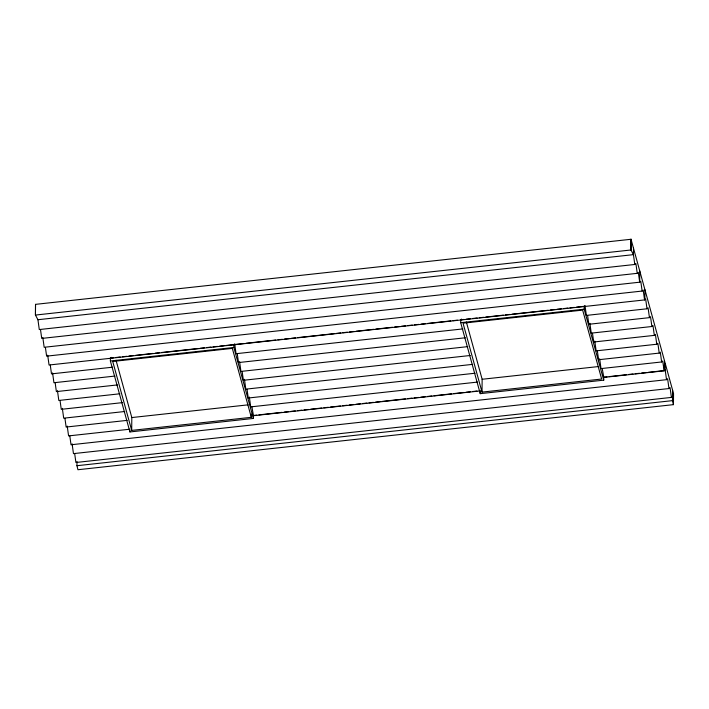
<?xml version="1.0" encoding="UTF-8"?>
<svg xmlns="http://www.w3.org/2000/svg" width="709" height="709" viewBox="0 0 709 709"><rect width="100%" height="100%" fill="white"/><g stroke="black" fill="none" stroke-linecap="round" stroke-linejoin="round"><path stroke-width="1.06" d="M76.989 461.524L76.944 465.716L77.937 469.73L673.453 404.644L673.55 393.637L631.028 239.27L35.521 304.356L35.45 315.062L37.931 319.724L39.287 329.561L634.803 264.475L635.884 263.509L637.24 273.337L41.725 338.423L40.519 329.676M35.521 304.356L35.45 315.062L630.966 249.985L633.438 254.646L634.803 264.475M256.738 415.111L253.432 415.465L253.405 418.443L129.924 431.941L110.374 360.978L110.4 358.089L111.207 357.363M129.924 431.941L129.942 429.955M251.341 414.109L251.314 417.317L131.697 430.39L131.812 417.557L116.037 360.287M253.405 418.443L233.864 347.481L233.89 344.592L234.688 343.865L236.053 353.702L462.888 328.914M607.01 376.825L603.758 377.179L603.731 380.157L480.241 393.655L460.699 322.692L460.726 319.803L461.524 319.077M480.241 393.655L480.268 390.677M482.023 392.104L463.039 323.18L582.647 310.108L601.64 379.031L482.023 392.104L482.138 379.271L466.362 322.01M603.731 380.157L584.181 309.195L584.207 306.306L585.014 305.579L586.37 315.416L647.007 308.787L648.088 307.812L649.444 317.65L588.816 324.279L587.601 315.532M633.5 248.23L633.438 254.646L37.931 319.724M639.784 271.033L639.686 282.2L44.171 347.286L42.806 337.449M644.844 299.677L644.933 289.733M664.475 360.695L664.386 370.559L648.15 372.331M69.81 436.026L71.024 444.765L666.531 379.687L665.175 369.85L665.228 363.433M673.453 404.644L672.46 400.638L672.557 390.021M251.925 406.993L253.432 415.465M637.24 273.337L638.322 272.371L639.686 282.2L640.768 281.234L642.124 291.062L46.608 356.148L45.403 347.401M642.124 291.062L643.205 290.096L644.561 299.925L49.054 365.011L47.689 355.174M644.561 299.925L645.642 298.959L647.007 308.787M649.444 317.65L650.525 316.675L651.89 326.512L591.253 333.141L589.897 323.304M651.89 326.512L652.971 325.537L654.327 335.375L593.699 342.004L592.485 333.257M602.251 368.707L603.758 377.179M654.327 335.375L655.408 334.4L656.773 344.237L596.136 350.866L594.78 341.029M656.773 344.237L657.855 343.262L659.21 353.1L598.582 359.729L597.368 350.982M659.21 353.1L660.292 352.125L661.648 361.962L601.019 368.591L599.663 358.754M661.648 361.962L662.738 360.987L664.094 370.825L603.456 377.454M664.094 370.825L665.175 369.85M666.531 379.687L667.612 378.712L668.977 388.55L73.461 453.627L72.105 443.799M668.977 388.55L670.058 387.575L671.414 397.412L75.907 462.49L74.693 453.751M671.414 397.412L672.495 396.437M110.4 358.089L113.679 357.726M115.859 357.487L120.238 357.008M122.418 356.769L126.796 356.29M128.976 356.051L133.345 355.581M135.534 355.342L153.02 353.428M155.209 353.188L159.578 352.71M161.758 352.47L197.829 348.527M200.009 348.287L204.378 347.818M206.567 347.578L210.936 347.1M213.125 346.861L217.495 346.382M219.684 346.143L224.053 345.664M226.242 345.425L243.799 343.511M245.996 343.262L275.73 340.019M277.937 339.779L282.342 339.292M284.539 339.053L288.944 338.574M291.151 338.335L295.547 337.847M297.753 337.608L334.09 333.638M336.296 333.398L340.701 332.92M342.899 332.672L347.304 332.193M349.51 331.954L353.915 331.475M356.113 331.236L373.732 329.304M375.938 329.065L392.449 327.257M394.656 327.017L399.061 326.539M401.259 326.3L405.663 325.812M407.87 325.573L412.275 325.094M414.473 324.855L418.877 324.376M421.084 324.128L425.489 323.65M427.687 323.41L450.809 320.885M453.016 320.645L457.42 320.158M460.726 319.803L463.996 319.44M466.185 319.201L470.554 318.722M472.743 318.483L477.113 318.004M479.302 317.765L483.671 317.295M485.86 317.056L503.346 315.142M505.526 314.902L509.895 314.424M512.084 314.184L548.146 310.25M550.335 310.01L554.704 309.532M556.893 309.292L561.262 308.814M563.442 308.575L567.82 308.096M570.001 307.857L574.37 307.378M576.559 307.139L584.207 306.306M110.374 360.978L233.864 347.481M460.699 322.692L584.181 309.195M112.563 367.2L51.491 373.873L50.286 365.126M115.009 376.062L53.937 382.736L52.572 372.899M465.326 337.776L238.49 362.565L237.285 353.818M117.446 384.925L56.374 391.598L55.169 382.851M467.772 346.639L240.936 371.427L239.571 361.59M119.883 393.787L58.812 400.461L57.456 390.624M470.209 355.501L243.373 380.29L242.168 371.543M122.329 402.641L61.258 409.323L60.052 400.576M472.646 364.364L245.819 389.152L244.454 379.315M124.766 411.504L63.695 418.186L62.339 408.349M475.092 373.226L248.256 398.015L247.051 389.268M131.812 417.557L248.132 404.839M482.138 379.271L598.458 366.553M127.212 420.366L66.141 427.048L64.927 418.301M477.529 382.08L250.694 406.877L249.338 397.04M258.945 414.871L282.067 412.337M284.265 412.097L288.669 411.619M290.876 411.38L295.281 410.892M297.479 410.653L301.883 410.174M304.09 409.935L308.495 409.447M310.693 409.208L321.709 408.012M323.907 407.764L328.311 407.285M330.518 407.046L340.426 405.965M342.624 405.725L347.029 405.238M349.236 404.999L353.64 404.52M355.838 404.281L360.243 403.793M362.45 403.554L366.854 403.075M369.052 402.836L373.457 402.349M375.664 402.109L380.068 401.631M382.266 401.391L405.397 398.866M407.595 398.618L412 398.139M414.198 397.9L418.602 397.421M420.809 397.173L425.214 396.694M427.412 396.455L431.816 395.976M434.023 395.737L451.642 393.805M453.84 393.566L463.757 392.485M465.955 392.245L470.359 391.758M472.566 391.519L476.971 391.04M609.173 376.594L626.499 374.698M628.661 374.458L632.995 373.989M635.158 373.749L639.491 373.28M641.654 373.04L645.988 372.571M129.65 429.229L68.578 435.902L67.222 426.074M253.14 415.74L479.975 390.943M76.944 465.716L672.46 400.638M251.314 417.317L232.33 348.394L112.713 361.466L131.697 430.39M631.028 239.27L630.966 249.985L631.028 239.27"/></g></svg>
